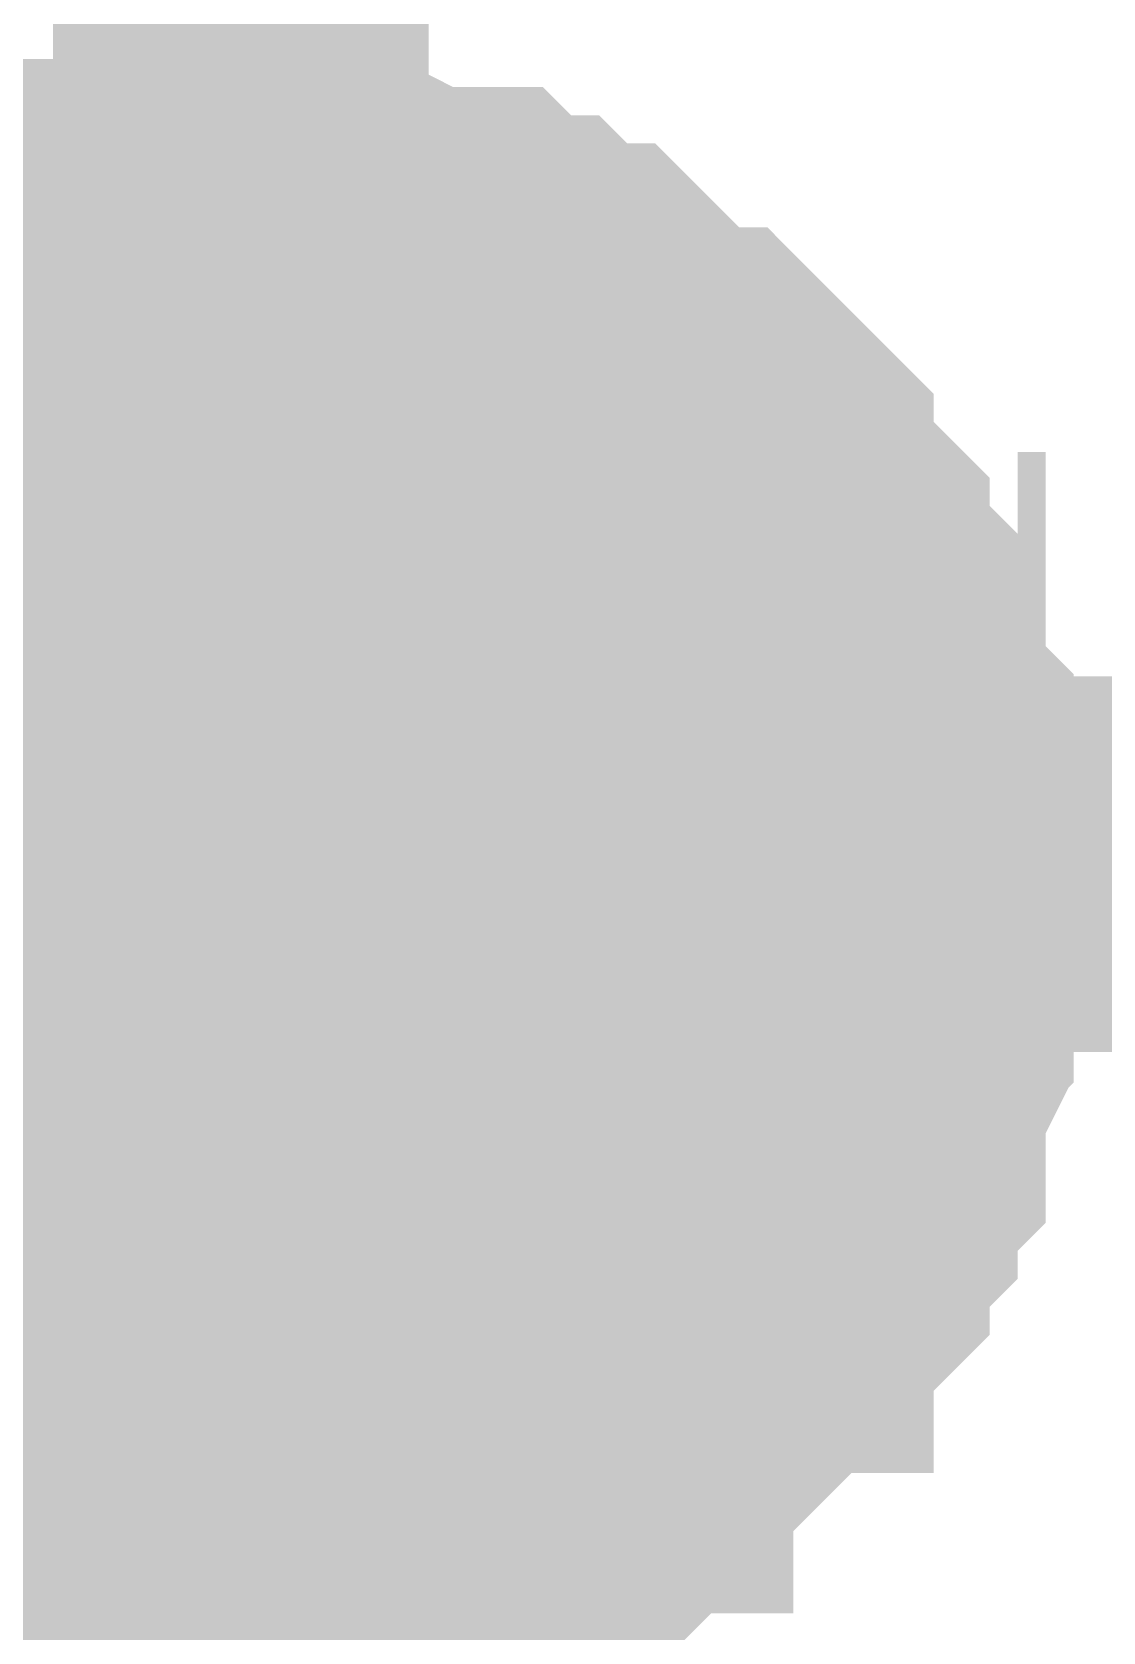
# Model space of a CAD drawing. Header units: millimetres. Extents: x 0 to 800, y 0 to 567.
# Drawn here: x 370.428 to 371.283, y 313.328 to 314.605 of the extents above; entities that cross this region are included whole.
import ezdxf

# ---------------------------------------------------------------- set-up
doc = ezdxf.new("R2010")
doc.units = ezdxf.units.MM
doc.layers.add('Sheet', color=255, linetype='Continuous')

msp = doc.modelspace()

# ---------------------------------------------------------------- linework, layer by layer
at = {"layer": 'Sheet'}
for points, const_width in [([(370.595, 313.9411), (370.595, 319.2272)], 0.2997), ([(370.259, 314.3219), (370.2814, 314.3443), (370.3038, 314.3443), (370.3262, 314.3667), (370.3486, 314.3667), (370.371, 314.3891), (370.3934, 314.3891), (370.4158, 314.4115), (370.4382, 314.4115), (370.4606, 314.4115), (370.483, 314.4339), (370.5054, 314.4339), (370.5502, 314.4339), (370.5726, 314.4339), (370.595, 314.4339)], 0.2997), ([(370.259, 314.3219), (370.2814, 314.3443), (370.3038, 314.3443), (370.3262, 314.3667), (370.3486, 314.3667), (370.371, 314.3891), (370.3934, 314.3891), (370.4158, 314.4115), (370.4382, 314.4115), (370.4606, 314.4115), (370.483, 314.4339), (370.5054, 314.4339), (370.5502, 314.4339), (370.5726, 314.4339), (370.595, 314.4339)], 0.2997), ([(370.259, 314.3219), (370.2814, 314.3443), (370.3038, 314.3443), (370.3262, 314.3667), (370.3486, 314.3667), (370.371, 314.3891), (370.3934, 314.3891), (370.4158, 314.4115), (370.4382, 314.4115), (370.4606, 314.4115), (370.483, 314.4339), (370.5054, 314.4339), (370.5502, 314.4339), (370.5726, 314.4339), (370.595, 314.4339)], 0.2997), ([(370.259, 314.3219), (370.2814, 314.3443), (370.3038, 314.3443), (370.3262, 314.3667), (370.3486, 314.3667), (370.371, 314.3891), (370.3934, 314.3891), (370.4158, 314.4115), (370.4382, 314.4115), (370.4606, 314.4115), (370.483, 314.4339), (370.5054, 314.4339), (370.5502, 314.4339), (370.5726, 314.4339), (370.595, 314.4339)], 0.2997), ([(370.595, 314.4339), (370.595, 314.4339)], 0.2997), ([(370.595, 314.4339), (370.6174, 314.4339), (370.6398, 314.4339), (370.6622, 314.4339), (370.6846, 314.4339), (370.7294, 314.4115), (370.7518, 314.4115), (370.7742, 314.4115), (370.7966, 314.3891), (370.819, 314.3891), (370.8414, 314.3667), (370.8638, 314.3667), (370.8862, 314.3443), (370.8862, 314.3443), (370.9086, 314.3219), (370.931, 314.2995), (370.9534, 314.2995), (370.9758, 314.2771), (370.9982, 314.2547), (370.9982, 314.2323), (371.0206, 314.2099), (371.043, 314.1875), (371.043, 314.1651), (371.0654, 314.1427), (371.0654, 314.1203), (371.0878, 314.1203), (371.0878, 314.0755), (371.0878, 314.0531), (371.1102, 314.0307), (371.1102, 314.0083), (371.1102, 313.9859), (371.1102, 313.9635), (371.1102, 313.9411)], 0.2997), ([(370.595, 314.4339), (370.595, 314.4339)], 0.2997), ([(370.595, 314.4339), (370.6174, 314.4339), (370.6398, 314.4339), (370.6622, 314.4339), (370.6846, 314.4339), (370.7294, 314.4115), (370.7518, 314.4115), (370.7742, 314.4115), (370.7966, 314.3891), (370.819, 314.3891), (370.8414, 314.3667), (370.8638, 314.3667), (370.8862, 314.3443), (370.8862, 314.3443), (370.9086, 314.3219), (370.931, 314.2995), (370.9534, 314.2995), (370.9758, 314.2771), (370.9982, 314.2547), (370.9982, 314.2323), (371.0206, 314.2099), (371.043, 314.1875), (371.043, 314.1651), (371.0654, 314.1427), (371.0654, 314.1203), (371.0878, 314.1203), (371.0878, 314.0755), (371.0878, 314.0531), (371.1102, 314.0307), (371.1102, 314.0083), (371.1102, 313.9859), (371.1102, 313.9635), (371.1102, 313.9411)], 0.2997), ([(370.595, 314.4339), (370.595, 314.4339)], 0.2997), ([(370.595, 314.4339), (370.6174, 314.4339), (370.6398, 314.4339), (370.6622, 314.4339), (370.6846, 314.4339), (370.7294, 314.4115), (370.7518, 314.4115), (370.7742, 314.4115), (370.7966, 314.3891), (370.819, 314.3891), (370.8414, 314.3667), (370.8638, 314.3667), (370.8862, 314.3443), (370.8862, 314.3443), (370.9086, 314.3219), (370.931, 314.2995), (370.9534, 314.2995), (370.9758, 314.2771), (370.9982, 314.2547), (370.9982, 314.2323), (371.0206, 314.2099), (371.043, 314.1875), (371.043, 314.1651), (371.0654, 314.1427), (371.0654, 314.1203), (371.0878, 314.1203), (371.0878, 314.0755), (371.0878, 314.0531), (371.1102, 314.0307), (371.1102, 314.0083), (371.1102, 313.9859), (371.1102, 313.9635), (371.1102, 313.9411)], 0.2997), ([(370.595, 314.4339), (370.595, 314.4339)], 0.2997), ([(370.595, 314.4339), (370.6174, 314.4339), (370.6398, 314.4339), (370.6622, 314.4339), (370.6846, 314.4339), (370.7294, 314.4115), (370.7518, 314.4115), (370.7742, 314.4115), (370.7966, 314.3891), (370.819, 314.3891), (370.8414, 314.3667), (370.8638, 314.3667), (370.8862, 314.3443), (370.8862, 314.3443), (370.9086, 314.3219), (370.931, 314.2995), (370.9534, 314.2995), (370.9758, 314.2771), (370.9982, 314.2547), (370.9982, 314.2323), (371.0206, 314.2099), (371.043, 314.1875), (371.043, 314.1651), (371.0654, 314.1427), (371.0654, 314.1203), (371.0878, 314.1203), (371.0878, 314.0755), (371.0878, 314.0531), (371.1102, 314.0307), (371.1102, 314.0083), (371.1102, 313.9859), (371.1102, 313.9635), (371.1102, 313.9411)], 0.2997), ([(370.259, 314.2995), (370.2814, 314.3219), (370.3038, 314.3219), (370.3262, 314.3443), (370.3486, 314.3443), (370.371, 314.3667), (370.3934, 314.3667), (370.4158, 314.3891), (370.4382, 314.3891), (370.4606, 314.3891), (370.483, 314.4115), (370.5054, 314.4115), (370.5502, 314.4115), (370.5726, 314.4115), (370.595, 314.4115)], 0.2997), ([(370.259, 314.2995), (370.2814, 314.3219), (370.3038, 314.3219), (370.3262, 314.3443), (370.3486, 314.3443), (370.371, 314.3667), (370.3934, 314.3667), (370.4158, 314.3891), (370.4382, 314.3891), (370.4606, 314.3891), (370.483, 314.4115), (370.5054, 314.4115), (370.5502, 314.4115), (370.5726, 314.4115), (370.595, 314.4115)], 0.2997), ([(370.259, 314.2995), (370.2814, 314.3219), (370.3038, 314.3219), (370.3262, 314.3443), (370.3486, 314.3443), (370.371, 314.3667), (370.3934, 314.3667), (370.4158, 314.3891), (370.4382, 314.3891), (370.4606, 314.3891), (370.483, 314.4115), (370.5054, 314.4115), (370.5502, 314.4115), (370.5726, 314.4115), (370.595, 314.4115)], 0.2997), ([(370.259, 314.2995), (370.2814, 314.3219), (370.3038, 314.3219), (370.3262, 314.3443), (370.3486, 314.3443), (370.371, 314.3667), (370.3934, 314.3667), (370.4158, 314.3891), (370.4382, 314.3891), (370.4606, 314.3891), (370.483, 314.4115), (370.5054, 314.4115), (370.5502, 314.4115), (370.5726, 314.4115), (370.595, 314.4115)], 0.2997), ([(370.595, 314.4115), (370.595, 314.4115)], 0.2997), ([(370.595, 314.4115), (370.6174, 314.4115), (370.6398, 314.4115), (370.6622, 314.4115), (370.6846, 314.4115), (370.7294, 314.3891), (370.7518, 314.3891), (370.7742, 314.3891), (370.7966, 314.3667), (370.819, 314.3667), (370.8414, 314.3443), (370.8638, 314.3443), (370.8862, 314.3219), (370.8862, 314.3219), (370.9086, 314.2995), (370.931, 314.2771), (370.9534, 314.2547), (370.9758, 314.2547), (370.9982, 314.2323), (370.9982, 314.2099), (371.0206, 314.1875), (371.043, 314.1651), (371.043, 314.1427), (371.0654, 314.1203), (371.0654, 314.0979), (371.0878, 314.0755), (371.0878, 314.0531), (371.0878, 314.0307), (371.1102, 314.0083), (371.1102, 313.9859), (371.1102, 313.9411), (371.1102, 313.9187), (371.1102, 313.8963)], 0.2997), ([(370.595, 314.4115), (370.595, 314.4115)], 0.2997), ([(370.595, 314.4115), (370.6174, 314.4115), (370.6398, 314.4115), (370.6622, 314.4115), (370.6846, 314.4115), (370.7294, 314.3891), (370.7518, 314.3891), (370.7742, 314.3891), (370.7966, 314.3667), (370.819, 314.3667), (370.8414, 314.3443), (370.8638, 314.3443), (370.8862, 314.3219), (370.8862, 314.3219), (370.9086, 314.2995), (370.931, 314.2771), (370.9534, 314.2547), (370.9758, 314.2547), (370.9982, 314.2323), (370.9982, 314.2099), (371.0206, 314.1875), (371.043, 314.1651), (371.043, 314.1427), (371.0654, 314.1203), (371.0654, 314.0979), (371.0878, 314.0755), (371.0878, 314.0531), (371.0878, 314.0307), (371.1102, 314.0083), (371.1102, 313.9859), (371.1102, 313.9411), (371.1102, 313.9187), (371.1102, 313.8963)], 0.2997), ([(370.595, 314.4115), (370.595, 314.4115)], 0.2997), ([(370.595, 314.4115), (370.6174, 314.4115), (370.6398, 314.4115), (370.6622, 314.4115), (370.6846, 314.4115), (370.7294, 314.3891), (370.7518, 314.3891), (370.7742, 314.3891), (370.7966, 314.3667), (370.819, 314.3667), (370.8414, 314.3443), (370.8638, 314.3443), (370.8862, 314.3219), (370.8862, 314.3219), (370.9086, 314.2995), (370.931, 314.2771), (370.9534, 314.2547), (370.9758, 314.2547), (370.9982, 314.2323), (370.9982, 314.2099), (371.0206, 314.1875), (371.043, 314.1651), (371.043, 314.1427), (371.0654, 314.1203), (371.0654, 314.0979), (371.0878, 314.0755), (371.0878, 314.0531), (371.0878, 314.0307), (371.1102, 314.0083), (371.1102, 313.9859), (371.1102, 313.9411), (371.1102, 313.9187), (371.1102, 313.8963)], 0.2997), ([(370.595, 314.4115), (370.595, 314.4115)], 0.2997), ([(370.595, 314.4115), (370.6174, 314.4115), (370.6398, 314.4115), (370.6622, 314.4115), (370.6846, 314.4115), (370.7294, 314.3891), (370.7518, 314.3891), (370.7742, 314.3891), (370.7966, 314.3667), (370.819, 314.3667), (370.8414, 314.3443), (370.8638, 314.3443), (370.8862, 314.3219), (370.8862, 314.3219), (370.9086, 314.2995), (370.931, 314.2771), (370.9534, 314.2547), (370.9758, 314.2547), (370.9982, 314.2323), (370.9982, 314.2099), (371.0206, 314.1875), (371.043, 314.1651), (371.043, 314.1427), (371.0654, 314.1203), (371.0654, 314.0979), (371.0878, 314.0755), (371.0878, 314.0531), (371.0878, 314.0307), (371.1102, 314.0083), (371.1102, 313.9859), (371.1102, 313.9411), (371.1102, 313.9187), (371.1102, 313.8963)], 0.2997), ([(370.371, 314.3891), (370.3934, 314.3891), (370.4158, 314.4115), (370.4382, 314.4115), (370.4606, 314.4115), (370.483, 314.4339), (370.5054, 314.4339), (370.5502, 314.4339), (370.5726, 314.4339), (370.595, 314.4339)], 0.0991), ([(370.371, 314.3891), (370.3934, 314.3891), (370.4158, 314.4115), (370.4382, 314.4115), (370.4606, 314.4115), (370.483, 314.4339), (370.5054, 314.4339), (370.5502, 314.4339), (370.5726, 314.4339), (370.595, 314.4339)], 0.0991), ([(370.371, 314.3891), (370.3934, 314.3891), (370.4158, 314.4115), (370.4382, 314.4115), (370.4606, 314.4115), (370.483, 314.4339), (370.5054, 314.4339), (370.5502, 314.4339), (370.5726, 314.4339), (370.595, 314.4339)], 0.0991), ([(370.371, 314.3891), (370.3934, 314.3891), (370.4158, 314.4115), (370.4382, 314.4115), (370.4606, 314.4115), (370.483, 314.4339), (370.5054, 314.4339), (370.5502, 314.4339), (370.5726, 314.4339), (370.595, 314.4339)], 0.0991), ([(370.595, 314.4339), (370.595, 314.4339)], 0.0991), ([(370.595, 314.4339), (370.6174, 314.4339), (370.6398, 314.4339), (370.6622, 314.4339), (370.6846, 314.4339), (370.7294, 314.4115), (370.7518, 314.4115), (370.7742, 314.4115), (370.7966, 314.3891), (370.819, 314.3891), (370.8414, 314.3667), (370.8638, 314.3667), (370.8862, 314.3443), (370.8862, 314.3443), (370.9086, 314.3219), (370.931, 314.2995), (370.9534, 314.2995), (370.9758, 314.2771), (370.9982, 314.2547), (370.9982, 314.2323), (371.0206, 314.2099), (371.043, 314.1875), (371.043, 314.1651), (371.0654, 314.1427), (371.0654, 314.1203), (371.0878, 314.1203), (371.0878, 314.0755), (371.0878, 314.0531), (371.1102, 314.0307), (371.1102, 314.0083), (371.1102, 313.9859), (371.1102, 313.9635), (371.1102, 313.9411)], 0.0991), ([(370.595, 314.4339), (370.595, 314.4339)], 0.0991), ([(370.595, 314.4339), (370.6174, 314.4339), (370.6398, 314.4339), (370.6622, 314.4339), (370.6846, 314.4339), (370.7294, 314.4115), (370.7518, 314.4115), (370.7742, 314.4115), (370.7966, 314.3891), (370.819, 314.3891), (370.8414, 314.3667), (370.8638, 314.3667), (370.8862, 314.3443), (370.8862, 314.3443), (370.9086, 314.3219), (370.931, 314.2995), (370.9534, 314.2995), (370.9758, 314.2771), (370.9982, 314.2547), (370.9982, 314.2323), (371.0206, 314.2099), (371.043, 314.1875), (371.043, 314.1651), (371.0654, 314.1427), (371.0654, 314.1203), (371.0878, 314.1203), (371.0878, 314.0755), (371.0878, 314.0531), (371.1102, 314.0307), (371.1102, 314.0083), (371.1102, 313.9859), (371.1102, 313.9635), (371.1102, 313.9411)], 0.0991), ([(370.595, 314.4339), (370.595, 314.4339)], 0.0991), ([(370.595, 314.4339), (370.6174, 314.4339), (370.6398, 314.4339), (370.6622, 314.4339), (370.6846, 314.4339), (370.7294, 314.4115), (370.7518, 314.4115), (370.7742, 314.4115), (370.7966, 314.3891), (370.819, 314.3891), (370.8414, 314.3667), (370.8638, 314.3667), (370.8862, 314.3443), (370.8862, 314.3443), (370.9086, 314.3219), (370.931, 314.2995), (370.9534, 314.2995), (370.9758, 314.2771), (370.9982, 314.2547), (370.9982, 314.2323), (371.0206, 314.2099), (371.043, 314.1875), (371.043, 314.1651), (371.0654, 314.1427), (371.0654, 314.1203), (371.0878, 314.1203), (371.0878, 314.0755), (371.0878, 314.0531), (371.1102, 314.0307), (371.1102, 314.0083), (371.1102, 313.9859), (371.1102, 313.9635), (371.1102, 313.9411)], 0.0991), ([(370.595, 314.4339), (370.595, 314.4339)], 0.0991), ([(370.595, 314.4339), (370.6174, 314.4339), (370.6398, 314.4339), (370.6622, 314.4339), (370.6846, 314.4339), (370.7294, 314.4115), (370.7518, 314.4115), (370.7742, 314.4115), (370.7966, 314.3891), (370.819, 314.3891), (370.8414, 314.3667), (370.8638, 314.3667), (370.8862, 314.3443), (370.8862, 314.3443), (370.9086, 314.3219), (370.931, 314.2995), (370.9534, 314.2995), (370.9758, 314.2771), (370.9982, 314.2547), (370.9982, 314.2323), (371.0206, 314.2099), (371.043, 314.1875), (371.043, 314.1651), (371.0654, 314.1427), (371.0654, 314.1203), (371.0878, 314.1203), (371.0878, 314.0755), (371.0878, 314.0531), (371.1102, 314.0307), (371.1102, 314.0083), (371.1102, 313.9859), (371.1102, 313.9635), (371.1102, 313.9411)], 0.0991), ([(370.371, 314.3667), (370.3934, 314.3667), (370.4158, 314.3891), (370.4382, 314.3891), (370.4606, 314.3891), (370.483, 314.4115), (370.5054, 314.4115), (370.5502, 314.4115), (370.5726, 314.4115), (370.595, 314.4115)], 0.0991), ([(370.371, 314.3667), (370.3934, 314.3667), (370.4158, 314.3891), (370.4382, 314.3891), (370.4606, 314.3891), (370.483, 314.4115), (370.5054, 314.4115), (370.5502, 314.4115), (370.5726, 314.4115), (370.595, 314.4115)], 0.0991), ([(370.371, 314.3667), (370.3934, 314.3667), (370.4158, 314.3891), (370.4382, 314.3891), (370.4606, 314.3891), (370.483, 314.4115), (370.5054, 314.4115), (370.5502, 314.4115), (370.5726, 314.4115), (370.595, 314.4115)], 0.0991), ([(370.371, 314.3667), (370.3934, 314.3667), (370.4158, 314.3891), (370.4382, 314.3891), (370.4606, 314.3891), (370.483, 314.4115), (370.5054, 314.4115), (370.5502, 314.4115), (370.5726, 314.4115), (370.595, 314.4115)], 0.0991), ([(370.595, 314.4115), (370.595, 314.4115)], 0.0991), ([(370.595, 314.4115), (370.6174, 314.4115), (370.6398, 314.4115), (370.6622, 314.4115), (370.6846, 314.4115), (370.7294, 314.3891), (370.7518, 314.3891), (370.7742, 314.3891), (370.7966, 314.3667), (370.819, 314.3667), (370.8414, 314.3443), (370.8638, 314.3443), (370.8862, 314.3219), (370.8862, 314.3219), (370.9086, 314.2995), (370.931, 314.2771), (370.9534, 314.2547), (370.9758, 314.2547), (370.9982, 314.2323), (370.9982, 314.2099), (371.0206, 314.1875), (371.043, 314.1651), (371.043, 314.1427), (371.0654, 314.1203), (371.0654, 314.0979), (371.0878, 314.0755), (371.0878, 314.0531), (371.0878, 314.0307), (371.1102, 314.0083), (371.1102, 313.9859), (371.1102, 313.9411), (371.1102, 313.9187), (371.1102, 313.8963)], 0.0991), ([(370.595, 314.4115), (370.595, 314.4115)], 0.0991), ([(370.595, 314.4115), (370.6174, 314.4115), (370.6398, 314.4115), (370.6622, 314.4115), (370.6846, 314.4115), (370.7294, 314.3891), (370.7518, 314.3891), (370.7742, 314.3891), (370.7966, 314.3667), (370.819, 314.3667), (370.8414, 314.3443), (370.8638, 314.3443), (370.8862, 314.3219), (370.8862, 314.3219), (370.9086, 314.2995), (370.931, 314.2771), (370.9534, 314.2547), (370.9758, 314.2547), (370.9982, 314.2323), (370.9982, 314.2099), (371.0206, 314.1875), (371.043, 314.1651), (371.043, 314.1427), (371.0654, 314.1203), (371.0654, 314.0979), (371.0878, 314.0755), (371.0878, 314.0531), (371.0878, 314.0307), (371.1102, 314.0083), (371.1102, 313.9859), (371.1102, 313.9411), (371.1102, 313.9187), (371.1102, 313.8963)], 0.0991), ([(370.595, 314.4115), (370.595, 314.4115)], 0.0991), ([(370.595, 314.4115), (370.6174, 314.4115), (370.6398, 314.4115), (370.6622, 314.4115), (370.6846, 314.4115), (370.7294, 314.3891), (370.7518, 314.3891), (370.7742, 314.3891), (370.7966, 314.3667), (370.819, 314.3667), (370.8414, 314.3443), (370.8638, 314.3443), (370.8862, 314.3219), (370.8862, 314.3219), (370.9086, 314.2995), (370.931, 314.2771), (370.9534, 314.2547), (370.9758, 314.2547), (370.9982, 314.2323), (370.9982, 314.2099), (371.0206, 314.1875), (371.043, 314.1651), (371.043, 314.1427), (371.0654, 314.1203), (371.0654, 314.0979), (371.0878, 314.0755), (371.0878, 314.0531), (371.0878, 314.0307), (371.1102, 314.0083), (371.1102, 313.9859), (371.1102, 313.9411), (371.1102, 313.9187), (371.1102, 313.8963)], 0.0991), ([(370.595, 314.4115), (370.595, 314.4115)], 0.0991), ([(370.595, 314.4115), (370.6174, 314.4115), (370.6398, 314.4115), (370.6622, 314.4115), (370.6846, 314.4115), (370.7294, 314.3891), (370.7518, 314.3891), (370.7742, 314.3891), (370.7966, 314.3667), (370.819, 314.3667), (370.8414, 314.3443), (370.8638, 314.3443), (370.8862, 314.3219), (370.8862, 314.3219), (370.9086, 314.2995), (370.931, 314.2771), (370.9534, 314.2547), (370.9758, 314.2547), (370.9982, 314.2323), (370.9982, 314.2099), (371.0206, 314.1875), (371.043, 314.1651), (371.043, 314.1427), (371.0654, 314.1203), (371.0654, 314.0979), (371.0878, 314.0755), (371.0878, 314.0531), (371.0878, 314.0307), (371.1102, 314.0083), (371.1102, 313.9859), (371.1102, 313.9411), (371.1102, 313.9187), (371.1102, 313.8963)], 0.0991), ([(374.6717, 313.9411), (370.595, 313.9411), (370.595, 313.8963), (370.0351, 313.8963)], 0.2997), ([(371.1102, 313.9411), (371.1102, 313.9187), (371.1102, 313.8963), (371.1102, 313.8515), (371.1102, 313.8291), (371.0878, 313.8067), (371.0878, 313.7843), (371.0878, 313.7619), (371.0654, 313.7395), (371.0654, 313.7171), (371.043, 313.6947), (371.043, 313.6723), (371.0206, 313.6499), (370.9982, 313.6275), (370.9982, 313.6051), (370.9758, 313.5827), (370.9534, 313.5827), (370.931, 313.5603), (370.9086, 313.5379), (370.8862, 313.5155), (370.8862, 313.5155), (370.8638, 313.4931), (370.8414, 313.4931), (370.819, 313.4707), (370.7966, 313.4707), (370.7742, 313.4483), (370.7518, 313.4483), (370.7294, 313.4483), (370.6846, 313.4259), (370.6622, 313.4259), (370.6398, 313.4259), (370.6174, 313.4259), (370.595, 313.4259)], 0.2997), ([(371.1102, 313.9411), (371.1102, 313.9187), (371.1102, 313.8963), (371.1102, 313.8515), (371.1102, 313.8291), (371.0878, 313.8067), (371.0878, 313.7843), (371.0878, 313.7619), (371.0654, 313.7395), (371.0654, 313.7171), (371.043, 313.6947), (371.043, 313.6723), (371.0206, 313.6499), (370.9982, 313.6275), (370.9982, 313.6051), (370.9758, 313.5827), (370.9534, 313.5827), (370.931, 313.5603), (370.9086, 313.5379), (370.8862, 313.5155), (370.8862, 313.5155), (370.8638, 313.4931), (370.8414, 313.4931), (370.819, 313.4707), (370.7966, 313.4707), (370.7742, 313.4483), (370.7518, 313.4483), (370.7294, 313.4483), (370.6846, 313.4259), (370.6622, 313.4259), (370.6398, 313.4259), (370.6174, 313.4259), (370.595, 313.4259)], 0.2997), ([(371.1102, 313.9411), (371.1102, 313.9187), (371.1102, 313.8963), (371.1102, 313.8515), (371.1102, 313.8291), (371.0878, 313.8067), (371.0878, 313.7843), (371.0878, 313.7619), (371.0654, 313.7395), (371.0654, 313.7171), (371.043, 313.6947), (371.043, 313.6723), (371.0206, 313.6499), (370.9982, 313.6275), (370.9982, 313.6051), (370.9758, 313.5827), (370.9534, 313.5827), (370.931, 313.5603), (370.9086, 313.5379), (370.8862, 313.5155), (370.8862, 313.5155), (370.8638, 313.4931), (370.8414, 313.4931), (370.819, 313.4707), (370.7966, 313.4707), (370.7742, 313.4483), (370.7518, 313.4483), (370.7294, 313.4483), (370.6846, 313.4259), (370.6622, 313.4259), (370.6398, 313.4259), (370.6174, 313.4259), (370.595, 313.4259)], 0.2997), ([(371.1102, 313.9411), (371.1102, 313.9187), (371.1102, 313.8963), (371.1102, 313.8515), (371.1102, 313.8291), (371.0878, 313.8067), (371.0878, 313.7843), (371.0878, 313.7619), (371.0654, 313.7395), (371.0654, 313.7171), (371.043, 313.6947), (371.043, 313.6723), (371.0206, 313.6499), (370.9982, 313.6275), (370.9982, 313.6051), (370.9758, 313.5827), (370.9534, 313.5827), (370.931, 313.5603), (370.9086, 313.5379), (370.8862, 313.5155), (370.8862, 313.5155), (370.8638, 313.4931), (370.8414, 313.4931), (370.819, 313.4707), (370.7966, 313.4707), (370.7742, 313.4483), (370.7518, 313.4483), (370.7294, 313.4483), (370.6846, 313.4259), (370.6622, 313.4259), (370.6398, 313.4259), (370.6174, 313.4259), (370.595, 313.4259)], 0.2997), ([(371.1102, 313.9411), (371.1102, 313.9411), (371.1102, 313.9411), (371.1102, 313.9411), (371.1102, 313.9411), (371.1102, 313.9411), (371.1102, 313.9411), (371.1102, 313.9411), (371.1102, 313.9411), (371.1102, 313.9411), (371.1102, 313.9411), (371.1102, 313.9411), (371.1102, 313.9411), (371.1102, 313.9411), (371.1102, 313.9411), (371.1102, 313.9411), (371.1102, 313.9411), (371.1102, 313.9411), (371.1102, 313.9411), (371.1102, 313.9411), (371.1102, 313.9411), (371.1102, 313.9411), (371.1102, 313.9411), (371.1102, 313.9411), (371.1102, 313.9411), (371.1102, 313.9411), (371.1102, 313.9411), (371.1102, 313.9411), (371.1102, 313.9411), (371.1102, 313.9411), (371.1102, 313.9411), (371.1102, 313.9411), (371.1102, 313.9411)], 0.2997), ([(371.1102, 313.9411), (371.1102, 313.9411)], 0.2997), ([(371.1102, 313.9411), (371.1102, 313.9411), (371.1102, 313.9411), (371.1102, 313.9411), (371.1102, 313.9411), (371.1102, 313.9411), (371.1102, 313.9411), (371.1102, 313.9411), (371.1102, 313.9411), (371.1102, 313.9411), (371.1102, 313.9411), (371.1102, 313.9411), (371.1102, 313.9411), (371.1102, 313.9411), (371.1102, 313.9411), (371.1102, 313.9411), (371.1102, 313.9411), (371.1102, 313.9411), (371.1102, 313.9411), (371.1102, 313.9411), (371.1102, 313.9411), (371.1102, 313.9411), (371.1102, 313.9411), (371.1102, 313.9411), (371.1102, 313.9411), (371.1102, 313.9411), (371.1102, 313.9411), (371.1102, 313.9411), (371.1102, 313.9411), (371.1102, 313.9411), (371.1102, 313.9411), (371.1102, 313.9411), (371.1102, 313.9411)], 0.2997), ([(371.1102, 313.9411), (371.1102, 313.9411)], 0.2997), ([(371.1102, 313.9411), (371.1102, 313.9411), (371.1102, 313.9411), (371.1102, 313.9411), (371.1102, 313.9411), (371.1102, 313.9411), (371.1102, 313.9411), (371.1102, 313.9411), (371.1102, 313.9411), (371.1102, 313.9411), (371.1102, 313.9411), (371.1102, 313.9411), (371.1102, 313.9411), (371.1102, 313.9411), (371.1102, 313.9411), (371.1102, 313.9411), (371.1102, 313.9411), (371.1102, 313.9411), (371.1102, 313.9411), (371.1102, 313.9411), (371.1102, 313.9411), (371.1102, 313.9411), (371.1102, 313.9411), (371.1102, 313.9411), (371.1102, 313.9411), (371.1102, 313.9411), (371.1102, 313.9411), (371.1102, 313.9411), (371.1102, 313.9411), (371.1102, 313.9411), (371.1102, 313.9411), (371.1102, 313.9411), (371.1102, 313.9411)], 0.2997), ([(371.1102, 313.9411), (371.1102, 313.9411)], 0.2997), ([(371.1102, 313.9411), (371.1102, 313.9411), (371.1102, 313.9411), (371.1102, 313.9411), (371.1102, 313.9411), (371.1102, 313.9411), (371.1102, 313.9411), (371.1102, 313.9411), (371.1102, 313.9411), (371.1102, 313.9411), (371.1102, 313.9411), (371.1102, 313.9411), (371.1102, 313.9411), (371.1102, 313.9411), (371.1102, 313.9411), (371.1102, 313.9411), (371.1102, 313.9411), (371.1102, 313.9411), (371.1102, 313.9411), (371.1102, 313.9411), (371.1102, 313.9411), (371.1102, 313.9411), (371.1102, 313.9411), (371.1102, 313.9411), (371.1102, 313.9411), (371.1102, 313.9411), (371.1102, 313.9411), (371.1102, 313.9411), (371.1102, 313.9411), (371.1102, 313.9411), (371.1102, 313.9411), (371.1102, 313.9411), (371.1102, 313.9411)], 0.2997), ([(371.1102, 313.9411), (371.1102, 313.9411)], 0.2997), ([(371.1102, 313.8963), (371.1102, 313.8739), (371.1102, 313.8515), (371.1102, 313.8291), (371.1102, 313.8067), (371.0878, 313.7619), (371.0878, 313.7395), (371.0878, 313.7171), (371.0654, 313.6947), (371.0654, 313.6723), (371.043, 313.6499), (371.043, 313.6275), (371.0206, 313.6051), (370.9982, 313.6051), (370.9982, 313.5827), (370.9758, 313.5603), (370.9534, 313.5379), (370.931, 313.5155), (370.9086, 313.4931), (370.8862, 313.4931), (370.8862, 313.4707), (370.8638, 313.4483), (370.8414, 313.4483), (370.819, 313.4259), (370.7966, 313.4259), (370.7742, 313.4035), (370.7518, 313.4035), (370.7294, 313.4035), (370.6846, 313.3811), (370.6622, 313.3811), (370.6398, 313.3811), (370.6174, 313.3811), (370.595, 313.3811)], 0.2997), ([(370.595, 313.4259), (370.595, 313.8963), (370.595, 313.8963)], 0.2997), ([(371.1102, 313.8963), (371.1102, 313.8739), (371.1102, 313.8515), (371.1102, 313.8291), (371.1102, 313.8067), (371.0878, 313.7619), (371.0878, 313.7395), (371.0878, 313.7171), (371.0654, 313.6947), (371.0654, 313.6723), (371.043, 313.6499), (371.043, 313.6275), (371.0206, 313.6051), (370.9982, 313.6051), (370.9982, 313.5827), (370.9758, 313.5603), (370.9534, 313.5379), (370.931, 313.5155), (370.9086, 313.4931), (370.8862, 313.4931), (370.8862, 313.4707), (370.8638, 313.4483), (370.8414, 313.4483), (370.819, 313.4259), (370.7966, 313.4259), (370.7742, 313.4035), (370.7518, 313.4035), (370.7294, 313.4035), (370.6846, 313.3811), (370.6622, 313.3811), (370.6398, 313.3811), (370.6174, 313.3811), (370.595, 313.3811)], 0.2997), ([(371.1102, 313.8963), (371.1102, 313.8739), (371.1102, 313.8515), (371.1102, 313.8291), (371.1102, 313.8067), (371.0878, 313.7619), (371.0878, 313.7395), (371.0878, 313.7171), (371.0654, 313.6947), (371.0654, 313.6723), (371.043, 313.6499), (371.043, 313.6275), (371.0206, 313.6051), (370.9982, 313.6051), (370.9982, 313.5827), (370.9758, 313.5603), (370.9534, 313.5379), (370.931, 313.5155), (370.9086, 313.4931), (370.8862, 313.4931), (370.8862, 313.4707), (370.8638, 313.4483), (370.8414, 313.4483), (370.819, 313.4259), (370.7966, 313.4259), (370.7742, 313.4035), (370.7518, 313.4035), (370.7294, 313.4035), (370.6846, 313.3811), (370.6622, 313.3811), (370.6398, 313.3811), (370.6174, 313.3811), (370.595, 313.3811)], 0.2997), ([(371.1102, 313.8963), (371.1102, 313.8739), (371.1102, 313.8515), (371.1102, 313.8291), (371.1102, 313.8067), (371.0878, 313.7619), (371.0878, 313.7395), (371.0878, 313.7171), (371.0654, 313.6947), (371.0654, 313.6723), (371.043, 313.6499), (371.043, 313.6275), (371.0206, 313.6051), (370.9982, 313.6051), (370.9982, 313.5827), (370.9758, 313.5603), (370.9534, 313.5379), (370.931, 313.5155), (370.9086, 313.4931), (370.8862, 313.4931), (370.8862, 313.4707), (370.8638, 313.4483), (370.8414, 313.4483), (370.819, 313.4259), (370.7966, 313.4259), (370.7742, 313.4035), (370.7518, 313.4035), (370.7294, 313.4035), (370.6846, 313.3811), (370.6622, 313.3811), (370.6398, 313.3811), (370.6174, 313.3811), (370.595, 313.3811)], 0.2997), ([(371.1102, 313.8963), (371.1102, 313.8963), (371.1102, 313.8963), (371.1102, 313.8963), (371.1102, 313.8963), (371.1102, 313.8963), (371.1102, 313.8963), (371.1102, 313.8963), (371.1102, 313.8963), (371.1102, 313.8963), (371.1102, 313.8963), (371.1102, 313.8963), (371.1102, 313.8963), (371.1102, 313.8963), (371.1102, 313.8963), (371.1102, 313.8963), (371.1102, 313.8963), (371.1102, 313.8963), (371.1102, 313.8963), (371.1102, 313.8963), (371.1102, 313.8963), (371.1102, 313.8963), (371.1102, 313.8963), (371.1102, 313.8963), (371.1102, 313.8963), (371.1102, 313.8963), (371.1102, 313.8963), (371.1102, 313.8963), (371.1102, 313.8963), (371.1102, 313.8963), (371.1102, 313.8963), (371.1102, 313.8963), (371.1102, 313.8963)], 0.2997), ([(371.1102, 313.8963), (371.1102, 313.8963)], 0.2997), ([(371.1102, 313.8963), (371.1102, 313.8963), (371.1102, 313.8963), (371.1102, 313.8963), (371.1102, 313.8963), (371.1102, 313.8963), (371.1102, 313.8963), (371.1102, 313.8963), (371.1102, 313.8963), (371.1102, 313.8963), (371.1102, 313.8963), (371.1102, 313.8963), (371.1102, 313.8963), (371.1102, 313.8963), (371.1102, 313.8963), (371.1102, 313.8963), (371.1102, 313.8963), (371.1102, 313.8963), (371.1102, 313.8963), (371.1102, 313.8963), (371.1102, 313.8963), (371.1102, 313.8963), (371.1102, 313.8963), (371.1102, 313.8963), (371.1102, 313.8963), (371.1102, 313.8963), (371.1102, 313.8963), (371.1102, 313.8963), (371.1102, 313.8963), (371.1102, 313.8963), (371.1102, 313.8963), (371.1102, 313.8963), (371.1102, 313.8963)], 0.2997), ([(371.1102, 313.8963), (371.1102, 313.8963)], 0.2997), ([(371.1102, 313.8963), (371.1102, 313.8963), (371.1102, 313.8963), (371.1102, 313.8963), (371.1102, 313.8963), (371.1102, 313.8963), (371.1102, 313.8963), (371.1102, 313.8963), (371.1102, 313.8963), (371.1102, 313.8963), (371.1102, 313.8963), (371.1102, 313.8963), (371.1102, 313.8963), (371.1102, 313.8963), (371.1102, 313.8963), (371.1102, 313.8963), (371.1102, 313.8963), (371.1102, 313.8963), (371.1102, 313.8963), (371.1102, 313.8963), (371.1102, 313.8963), (371.1102, 313.8963), (371.1102, 313.8963), (371.1102, 313.8963), (371.1102, 313.8963), (371.1102, 313.8963), (371.1102, 313.8963), (371.1102, 313.8963), (371.1102, 313.8963), (371.1102, 313.8963), (371.1102, 313.8963), (371.1102, 313.8963), (371.1102, 313.8963)], 0.2997), ([(371.1102, 313.8963), (371.1102, 313.8963)], 0.2997), ([(371.1102, 313.8963), (371.1102, 313.8963), (371.1102, 313.8963), (371.1102, 313.8963), (371.1102, 313.8963), (371.1102, 313.8963), (371.1102, 313.8963), (371.1102, 313.8963), (371.1102, 313.8963), (371.1102, 313.8963), (371.1102, 313.8963), (371.1102, 313.8963), (371.1102, 313.8963), (371.1102, 313.8963), (371.1102, 313.8963), (371.1102, 313.8963), (371.1102, 313.8963), (371.1102, 313.8963), (371.1102, 313.8963), (371.1102, 313.8963), (371.1102, 313.8963), (371.1102, 313.8963), (371.1102, 313.8963), (371.1102, 313.8963), (371.1102, 313.8963), (371.1102, 313.8963), (371.1102, 313.8963), (371.1102, 313.8963), (371.1102, 313.8963), (371.1102, 313.8963), (371.1102, 313.8963), (371.1102, 313.8963), (371.1102, 313.8963)], 0.2997), ([(371.1102, 313.8963), (371.1102, 313.8963)], 0.2997), ([(371.1102, 313.9411), (371.1102, 313.9187), (371.1102, 313.8963), (371.1102, 313.8515), (371.1102, 313.8291), (371.0878, 313.8067), (371.0878, 313.7843), (371.0878, 313.7619), (371.0654, 313.7395), (371.0654, 313.7171), (371.043, 313.6947), (371.043, 313.6723), (371.0206, 313.6499), (370.9982, 313.6275), (370.9982, 313.6051), (370.9758, 313.5827), (370.9534, 313.5827), (370.931, 313.5603), (370.9086, 313.5379), (370.8862, 313.5155), (370.8862, 313.5155), (370.8638, 313.4931), (370.8414, 313.4931), (370.819, 313.4707), (370.7966, 313.4707), (370.7742, 313.4483), (370.7518, 313.4483), (370.7294, 313.4483), (370.6846, 313.4259), (370.6622, 313.4259), (370.6398, 313.4259), (370.6174, 313.4259), (370.595, 313.4259)], 0.0991), ([(371.1102, 313.9411), (371.1102, 313.9187), (371.1102, 313.8963), (371.1102, 313.8515), (371.1102, 313.8291), (371.0878, 313.8067), (371.0878, 313.7843), (371.0878, 313.7619), (371.0654, 313.7395), (371.0654, 313.7171), (371.043, 313.6947), (371.043, 313.6723), (371.0206, 313.6499), (370.9982, 313.6275), (370.9982, 313.6051), (370.9758, 313.5827), (370.9534, 313.5827), (370.931, 313.5603), (370.9086, 313.5379), (370.8862, 313.5155), (370.8862, 313.5155), (370.8638, 313.4931), (370.8414, 313.4931), (370.819, 313.4707), (370.7966, 313.4707), (370.7742, 313.4483), (370.7518, 313.4483), (370.7294, 313.4483), (370.6846, 313.4259), (370.6622, 313.4259), (370.6398, 313.4259), (370.6174, 313.4259), (370.595, 313.4259)], 0.0991), ([(371.1102, 313.9411), (371.1102, 313.9187), (371.1102, 313.8963), (371.1102, 313.8515), (371.1102, 313.8291), (371.0878, 313.8067), (371.0878, 313.7843), (371.0878, 313.7619), (371.0654, 313.7395), (371.0654, 313.7171), (371.043, 313.6947), (371.043, 313.6723), (371.0206, 313.6499), (370.9982, 313.6275), (370.9982, 313.6051), (370.9758, 313.5827), (370.9534, 313.5827), (370.931, 313.5603), (370.9086, 313.5379), (370.8862, 313.5155), (370.8862, 313.5155), (370.8638, 313.4931), (370.8414, 313.4931), (370.819, 313.4707), (370.7966, 313.4707), (370.7742, 313.4483), (370.7518, 313.4483), (370.7294, 313.4483), (370.6846, 313.4259), (370.6622, 313.4259), (370.6398, 313.4259), (370.6174, 313.4259), (370.595, 313.4259)], 0.0991), ([(371.1102, 313.9411), (371.1102, 313.9187), (371.1102, 313.8963), (371.1102, 313.8515), (371.1102, 313.8291), (371.0878, 313.8067), (371.0878, 313.7843), (371.0878, 313.7619), (371.0654, 313.7395), (371.0654, 313.7171), (371.043, 313.6947), (371.043, 313.6723), (371.0206, 313.6499), (370.9982, 313.6275), (370.9982, 313.6051), (370.9758, 313.5827), (370.9534, 313.5827), (370.931, 313.5603), (370.9086, 313.5379), (370.8862, 313.5155), (370.8862, 313.5155), (370.8638, 313.4931), (370.8414, 313.4931), (370.819, 313.4707), (370.7966, 313.4707), (370.7742, 313.4483), (370.7518, 313.4483), (370.7294, 313.4483), (370.6846, 313.4259), (370.6622, 313.4259), (370.6398, 313.4259), (370.6174, 313.4259), (370.595, 313.4259)], 0.0991), ([(371.1102, 313.9411), (371.1102, 313.9411), (371.1102, 313.9411), (371.1102, 313.9411), (371.1102, 313.9411), (371.1102, 313.9411), (371.1102, 313.9411), (371.1102, 313.9411), (371.1102, 313.9411), (371.1102, 313.9411), (371.1102, 313.9411), (371.1102, 313.9411), (371.1102, 313.9411), (371.1102, 313.9411), (371.1102, 313.9411), (371.1102, 313.9411), (371.1102, 313.9411), (371.1102, 313.9411), (371.1102, 313.9411), (371.1102, 313.9411), (371.1102, 313.9411), (371.1102, 313.9411), (371.1102, 313.9411), (371.1102, 313.9411), (371.1102, 313.9411), (371.1102, 313.9411), (371.1102, 313.9411), (371.1102, 313.9411), (371.1102, 313.9411), (371.1102, 313.9411), (371.1102, 313.9411), (371.1102, 313.9411), (371.1102, 313.9411)], 0.0991), ([(371.1102, 313.9411), (371.1102, 313.9411)], 0.0991), ([(371.1102, 313.9411), (371.1102, 313.9411), (371.1102, 313.9411), (371.1102, 313.9411), (371.1102, 313.9411), (371.1102, 313.9411), (371.1102, 313.9411), (371.1102, 313.9411), (371.1102, 313.9411), (371.1102, 313.9411), (371.1102, 313.9411), (371.1102, 313.9411), (371.1102, 313.9411), (371.1102, 313.9411), (371.1102, 313.9411), (371.1102, 313.9411), (371.1102, 313.9411), (371.1102, 313.9411), (371.1102, 313.9411), (371.1102, 313.9411), (371.1102, 313.9411), (371.1102, 313.9411), (371.1102, 313.9411), (371.1102, 313.9411), (371.1102, 313.9411), (371.1102, 313.9411), (371.1102, 313.9411), (371.1102, 313.9411), (371.1102, 313.9411), (371.1102, 313.9411), (371.1102, 313.9411), (371.1102, 313.9411), (371.1102, 313.9411)], 0.0991), ([(371.1102, 313.9411), (371.1102, 313.9411)], 0.0991), ([(371.1102, 313.9411), (371.1102, 313.9411), (371.1102, 313.9411), (371.1102, 313.9411), (371.1102, 313.9411), (371.1102, 313.9411), (371.1102, 313.9411), (371.1102, 313.9411), (371.1102, 313.9411), (371.1102, 313.9411), (371.1102, 313.9411), (371.1102, 313.9411), (371.1102, 313.9411), (371.1102, 313.9411), (371.1102, 313.9411), (371.1102, 313.9411), (371.1102, 313.9411), (371.1102, 313.9411), (371.1102, 313.9411), (371.1102, 313.9411), (371.1102, 313.9411), (371.1102, 313.9411), (371.1102, 313.9411), (371.1102, 313.9411), (371.1102, 313.9411), (371.1102, 313.9411), (371.1102, 313.9411), (371.1102, 313.9411), (371.1102, 313.9411), (371.1102, 313.9411), (371.1102, 313.9411), (371.1102, 313.9411), (371.1102, 313.9411)], 0.0991), ([(371.1102, 313.9411), (371.1102, 313.9411)], 0.0991), ([(371.1102, 313.9411), (371.1102, 313.9411), (371.1102, 313.9411), (371.1102, 313.9411), (371.1102, 313.9411), (371.1102, 313.9411), (371.1102, 313.9411), (371.1102, 313.9411), (371.1102, 313.9411), (371.1102, 313.9411), (371.1102, 313.9411), (371.1102, 313.9411), (371.1102, 313.9411), (371.1102, 313.9411), (371.1102, 313.9411), (371.1102, 313.9411), (371.1102, 313.9411), (371.1102, 313.9411), (371.1102, 313.9411), (371.1102, 313.9411), (371.1102, 313.9411), (371.1102, 313.9411), (371.1102, 313.9411), (371.1102, 313.9411), (371.1102, 313.9411), (371.1102, 313.9411), (371.1102, 313.9411), (371.1102, 313.9411), (371.1102, 313.9411), (371.1102, 313.9411), (371.1102, 313.9411), (371.1102, 313.9411), (371.1102, 313.9411)], 0.0991), ([(371.1102, 313.9411), (371.1102, 313.9411)], 0.0991), ([(371.1102, 313.8963), (371.1102, 313.8739), (371.1102, 313.8515), (371.1102, 313.8291), (371.1102, 313.8067), (371.0878, 313.7619), (371.0878, 313.7395), (371.0878, 313.7171), (371.0654, 313.6947), (371.0654, 313.6723), (371.043, 313.6499), (371.043, 313.6275), (371.0206, 313.6051), (370.9982, 313.6051), (370.9982, 313.5827), (370.9758, 313.5603), (370.9534, 313.5379), (370.931, 313.5155), (370.9086, 313.4931), (370.8862, 313.4931), (370.8862, 313.4707), (370.8638, 313.4483), (370.8414, 313.4483), (370.819, 313.4259), (370.7966, 313.4259), (370.7742, 313.4035), (370.7518, 313.4035), (370.7294, 313.4035), (370.6846, 313.3811), (370.6622, 313.3811), (370.6398, 313.3811), (370.6174, 313.3811), (370.595, 313.3811)], 0.0991), ([(371.1102, 313.8963), (371.1102, 313.8739), (371.1102, 313.8515), (371.1102, 313.8291), (371.1102, 313.8067), (371.0878, 313.7619), (371.0878, 313.7395), (371.0878, 313.7171), (371.0654, 313.6947), (371.0654, 313.6723), (371.043, 313.6499), (371.043, 313.6275), (371.0206, 313.6051), (370.9982, 313.6051), (370.9982, 313.5827), (370.9758, 313.5603), (370.9534, 313.5379), (370.931, 313.5155), (370.9086, 313.4931), (370.8862, 313.4931), (370.8862, 313.4707), (370.8638, 313.4483), (370.8414, 313.4483), (370.819, 313.4259), (370.7966, 313.4259), (370.7742, 313.4035), (370.7518, 313.4035), (370.7294, 313.4035), (370.6846, 313.3811), (370.6622, 313.3811), (370.6398, 313.3811), (370.6174, 313.3811), (370.595, 313.3811)], 0.0991), ([(371.1102, 313.8963), (371.1102, 313.8739), (371.1102, 313.8515), (371.1102, 313.8291), (371.1102, 313.8067), (371.0878, 313.7619), (371.0878, 313.7395), (371.0878, 313.7171), (371.0654, 313.6947), (371.0654, 313.6723), (371.043, 313.6499), (371.043, 313.6275), (371.0206, 313.6051), (370.9982, 313.6051), (370.9982, 313.5827), (370.9758, 313.5603), (370.9534, 313.5379), (370.931, 313.5155), (370.9086, 313.4931), (370.8862, 313.4931), (370.8862, 313.4707), (370.8638, 313.4483), (370.8414, 313.4483), (370.819, 313.4259), (370.7966, 313.4259), (370.7742, 313.4035), (370.7518, 313.4035), (370.7294, 313.4035), (370.6846, 313.3811), (370.6622, 313.3811), (370.6398, 313.3811), (370.6174, 313.3811), (370.595, 313.3811)], 0.0991), ([(371.1102, 313.8963), (371.1102, 313.8739), (371.1102, 313.8515), (371.1102, 313.8291), (371.1102, 313.8067), (371.0878, 313.7619), (371.0878, 313.7395), (371.0878, 313.7171), (371.0654, 313.6947), (371.0654, 313.6723), (371.043, 313.6499), (371.043, 313.6275), (371.0206, 313.6051), (370.9982, 313.6051), (370.9982, 313.5827), (370.9758, 313.5603), (370.9534, 313.5379), (370.931, 313.5155), (370.9086, 313.4931), (370.8862, 313.4931), (370.8862, 313.4707), (370.8638, 313.4483), (370.8414, 313.4483), (370.819, 313.4259), (370.7966, 313.4259), (370.7742, 313.4035), (370.7518, 313.4035), (370.7294, 313.4035), (370.6846, 313.3811), (370.6622, 313.3811), (370.6398, 313.3811), (370.6174, 313.3811), (370.595, 313.3811)], 0.0991), ([(371.1102, 313.8963), (371.1102, 313.8963), (371.1102, 313.8963), (371.1102, 313.8963), (371.1102, 313.8963), (371.1102, 313.8963), (371.1102, 313.8963), (371.1102, 313.8963), (371.1102, 313.8963), (371.1102, 313.8963), (371.1102, 313.8963), (371.1102, 313.8963), (371.1102, 313.8963), (371.1102, 313.8963), (371.1102, 313.8963), (371.1102, 313.8963), (371.1102, 313.8963), (371.1102, 313.8963), (371.1102, 313.8963), (371.1102, 313.8963), (371.1102, 313.8963), (371.1102, 313.8963), (371.1102, 313.8963), (371.1102, 313.8963), (371.1102, 313.8963), (371.1102, 313.8963), (371.1102, 313.8963), (371.1102, 313.8963), (371.1102, 313.8963), (371.1102, 313.8963), (371.1102, 313.8963), (371.1102, 313.8963), (371.1102, 313.8963)], 0.0991), ([(371.1102, 313.8963), (371.1102, 313.8963)], 0.0991), ([(371.1102, 313.8963), (371.1102, 313.8963), (371.1102, 313.8963), (371.1102, 313.8963), (371.1102, 313.8963), (371.1102, 313.8963), (371.1102, 313.8963), (371.1102, 313.8963), (371.1102, 313.8963), (371.1102, 313.8963), (371.1102, 313.8963), (371.1102, 313.8963), (371.1102, 313.8963), (371.1102, 313.8963), (371.1102, 313.8963), (371.1102, 313.8963), (371.1102, 313.8963), (371.1102, 313.8963), (371.1102, 313.8963), (371.1102, 313.8963), (371.1102, 313.8963), (371.1102, 313.8963), (371.1102, 313.8963), (371.1102, 313.8963), (371.1102, 313.8963), (371.1102, 313.8963), (371.1102, 313.8963), (371.1102, 313.8963), (371.1102, 313.8963), (371.1102, 313.8963), (371.1102, 313.8963), (371.1102, 313.8963), (371.1102, 313.8963)], 0.0991), ([(371.1102, 313.8963), (371.1102, 313.8963)], 0.0991), ([(371.1102, 313.8963), (371.1102, 313.8963), (371.1102, 313.8963), (371.1102, 313.8963), (371.1102, 313.8963), (371.1102, 313.8963), (371.1102, 313.8963), (371.1102, 313.8963), (371.1102, 313.8963), (371.1102, 313.8963), (371.1102, 313.8963), (371.1102, 313.8963), (371.1102, 313.8963), (371.1102, 313.8963), (371.1102, 313.8963), (371.1102, 313.8963), (371.1102, 313.8963), (371.1102, 313.8963), (371.1102, 313.8963), (371.1102, 313.8963), (371.1102, 313.8963), (371.1102, 313.8963), (371.1102, 313.8963), (371.1102, 313.8963), (371.1102, 313.8963), (371.1102, 313.8963), (371.1102, 313.8963), (371.1102, 313.8963), (371.1102, 313.8963), (371.1102, 313.8963), (371.1102, 313.8963), (371.1102, 313.8963), (371.1102, 313.8963)], 0.0991), ([(371.1102, 313.8963), (371.1102, 313.8963)], 0.0991), ([(371.1102, 313.8963), (371.1102, 313.8963), (371.1102, 313.8963), (371.1102, 313.8963), (371.1102, 313.8963), (371.1102, 313.8963), (371.1102, 313.8963), (371.1102, 313.8963), (371.1102, 313.8963), (371.1102, 313.8963), (371.1102, 313.8963), (371.1102, 313.8963), (371.1102, 313.8963), (371.1102, 313.8963), (371.1102, 313.8963), (371.1102, 313.8963), (371.1102, 313.8963), (371.1102, 313.8963), (371.1102, 313.8963), (371.1102, 313.8963), (371.1102, 313.8963), (371.1102, 313.8963), (371.1102, 313.8963), (371.1102, 313.8963), (371.1102, 313.8963), (371.1102, 313.8963), (371.1102, 313.8963), (371.1102, 313.8963), (371.1102, 313.8963), (371.1102, 313.8963), (371.1102, 313.8963), (371.1102, 313.8963), (371.1102, 313.8963)], 0.0991), ([(371.1102, 313.8963), (371.1102, 313.8963)], 0.0991), ([(370.595, 313.4259), (370.5726, 313.4259), (370.5502, 313.4259), (370.5054, 313.4259), (370.483, 313.4259), (370.4606, 313.4483), (370.4382, 313.4483), (370.4158, 313.4483), (370.3934, 313.4707), (370.371, 313.4707), (370.3486, 313.4931), (370.3262, 313.4931), (370.3038, 313.5155), (370.2814, 313.5155), (370.259, 313.5379)], 0.2997), ([(370.595, 313.4259), (370.5726, 313.4259), (370.5502, 313.4259), (370.5054, 313.4259), (370.483, 313.4259), (370.4606, 313.4483), (370.4382, 313.4483), (370.4158, 313.4483), (370.3934, 313.4707), (370.371, 313.4707), (370.3486, 313.4931), (370.3262, 313.4931), (370.3038, 313.5155), (370.2814, 313.5155), (370.259, 313.5379)], 0.2997), ([(370.595, 313.4259), (370.5726, 313.4259), (370.5502, 313.4259), (370.5054, 313.4259), (370.483, 313.4259), (370.4606, 313.4483), (370.4382, 313.4483), (370.4158, 313.4483), (370.3934, 313.4707), (370.371, 313.4707), (370.3486, 313.4931), (370.3262, 313.4931), (370.3038, 313.5155), (370.2814, 313.5155), (370.259, 313.5379)], 0.2997), ([(370.595, 313.4259), (370.5726, 313.4259), (370.5502, 313.4259), (370.5054, 313.4259), (370.483, 313.4259), (370.4606, 313.4483), (370.4382, 313.4483), (370.4158, 313.4483), (370.3934, 313.4707), (370.371, 313.4707), (370.3486, 313.4931), (370.3262, 313.4931), (370.3038, 313.5155), (370.2814, 313.5155), (370.259, 313.5379)], 0.2997), ([(370.595, 313.3811), (370.5726, 313.3811), (370.5502, 313.3811), (370.5054, 313.3811), (370.483, 313.3811), (370.4606, 313.4035), (370.4382, 313.4035), (370.4158, 313.4035), (370.3934, 313.4259), (370.371, 313.4259), (370.3486, 313.4483), (370.3262, 313.4483), (370.3038, 313.4707), (370.2814, 313.4931), (370.259, 313.4931)], 0.2997), ([(370.595, 313.3811), (370.5726, 313.3811), (370.5502, 313.3811), (370.5054, 313.3811), (370.483, 313.3811), (370.4606, 313.4035), (370.4382, 313.4035), (370.4158, 313.4035), (370.3934, 313.4259), (370.371, 313.4259), (370.3486, 313.4483), (370.3262, 313.4483), (370.3038, 313.4707), (370.2814, 313.4931), (370.259, 313.4931)], 0.2997), ([(370.595, 313.3811), (370.5726, 313.3811), (370.5502, 313.3811), (370.5054, 313.3811), (370.483, 313.3811), (370.4606, 313.4035), (370.4382, 313.4035), (370.4158, 313.4035), (370.3934, 313.4259), (370.371, 313.4259), (370.3486, 313.4483), (370.3262, 313.4483), (370.3038, 313.4707), (370.2814, 313.4931), (370.259, 313.4931)], 0.2997), ([(370.595, 313.3811), (370.5726, 313.3811), (370.5502, 313.3811), (370.5054, 313.3811), (370.483, 313.3811), (370.4606, 313.4035), (370.4382, 313.4035), (370.4158, 313.4035), (370.3934, 313.4259), (370.371, 313.4259), (370.3486, 313.4483), (370.3262, 313.4483), (370.3038, 313.4707), (370.2814, 313.4931), (370.259, 313.4931)], 0.2997), ([(370.595, 308.3414), (370.595, 313.4259)], 0.2997), ([(370.595, 313.4259), (370.5726, 313.4259), (370.5502, 313.4259), (370.5054, 313.4259), (370.483, 313.4259), (370.4606, 313.4483), (370.4382, 313.4483), (370.4158, 313.4483), (370.3934, 313.4707), (370.371, 313.4707)], 0.0991), ([(370.595, 313.4259), (370.5726, 313.4259), (370.5502, 313.4259), (370.5054, 313.4259), (370.483, 313.4259), (370.4606, 313.4483), (370.4382, 313.4483), (370.4158, 313.4483), (370.3934, 313.4707), (370.371, 313.4707)], 0.0991), ([(370.595, 313.4259), (370.5726, 313.4259), (370.5502, 313.4259), (370.5054, 313.4259), (370.483, 313.4259), (370.4606, 313.4483), (370.4382, 313.4483), (370.4158, 313.4483), (370.3934, 313.4707), (370.371, 313.4707)], 0.0991), ([(370.595, 313.4259), (370.5726, 313.4259), (370.5502, 313.4259), (370.5054, 313.4259), (370.483, 313.4259), (370.4606, 313.4483), (370.4382, 313.4483), (370.4158, 313.4483), (370.3934, 313.4707), (370.371, 313.4707)], 0.0991), ([(370.595, 313.3811), (370.5726, 313.3811), (370.5502, 313.3811), (370.5054, 313.3811), (370.483, 313.3811), (370.4606, 313.4035), (370.4382, 313.4035), (370.4158, 313.4035), (370.3934, 313.4259), (370.371, 313.4259)], 0.0991), ([(370.595, 313.3811), (370.5726, 313.3811), (370.5502, 313.3811), (370.5054, 313.3811), (370.483, 313.3811), (370.4606, 313.4035), (370.4382, 313.4035), (370.4158, 313.4035), (370.3934, 313.4259), (370.371, 313.4259)], 0.0991), ([(370.595, 313.3811), (370.5726, 313.3811), (370.5502, 313.3811), (370.5054, 313.3811), (370.483, 313.3811), (370.4606, 313.4035), (370.4382, 313.4035), (370.4158, 313.4035), (370.3934, 313.4259), (370.371, 313.4259)], 0.0991), ([(370.595, 313.3811), (370.5726, 313.3811), (370.5502, 313.3811), (370.5054, 313.3811), (370.483, 313.3811), (370.4606, 313.4035), (370.4382, 313.4035), (370.4158, 313.4035), (370.3934, 313.4259), (370.371, 313.4259)], 0.0991)]:
    msp.add_lwpolyline(points, dxfattribs=dict(at, const_width=const_width))
at = {"layer": 'Sheet', "const_width": 0.508}
for points in [[(370.3287, 313.944, 1), (370.8367, 313.944, 1)], [(370.3287, 313.9096, 1), (370.8367, 313.9096, 1)]]:
    msp.add_lwpolyline(points, format="xyb", close=True, dxfattribs=at)

doc.saveas('drawing.dxf')
